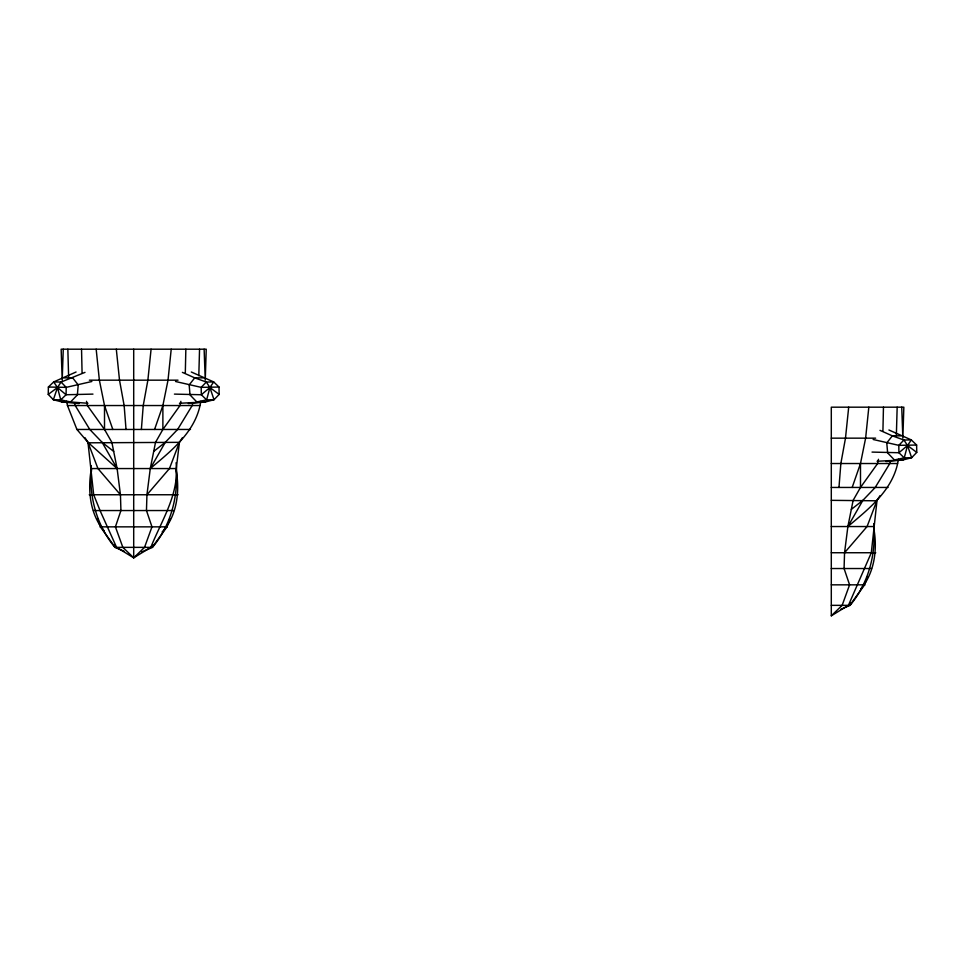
<?xml version="1.0" encoding="UTF-8"?>
<svg xmlns="http://www.w3.org/2000/svg" width="965" height="965" viewBox="0 0 965 965"><rect width="100%" height="100%" fill="white"/><g stroke="black" fill="none" stroke-linecap="round" stroke-linejoin="round"><path stroke-width="1.45" d="M176.173 468.556C178.465 496.637 170.709 525.587 152.458 547.36L141.734 551.92M873.771 528C875.967 555.611 867.909 583.958 850.069 605.345L840.684 609.337M79.082 403.575L61.857 401.935L53.377 399.739L48.25 394.42L48.383 387.037L53.69 381.923L76.078 372.007M91.446 471.463L91.518 468.556M185.316 372.792L185.847 349.197M882.927 430.776L883.457 407.182M198.802 375.747L199.55 349.197M896.364 435.203L897.161 407.182M180.865 401.319L180.009 405.541L162.88 429.461L155.522 442.344L150.275 468.556L146.945 494.756L146.463 510.545L151.975 526.854L144.533 547.36L133.701 557.818L116.584 547.36L100.046 510.545L93.689 494.756L87.972 442.344L84.944 437.664M878.476 459.304L877.619 463.526L860.49 487.446L853.132 500.34L847.885 526.54L844.556 552.74L844.073 568.53L849.586 584.838L842.143 605.345L831.299 615.803L831.299 407.182L903.843 407.182L902.866 438.158L901.732 407.182M63.268 349.197L62.194 380.174L61.157 349.197L206.233 349.197L205.256 380.174L204.122 349.197M91.205 465.649L91.108 468.556L176.281 468.556L179.418 442.344L182.445 437.664M141.373 429.461L143.242 405.541L147.874 380.174L151.083 349.197M838.971 487.446L840.853 463.526L845.485 438.158L848.693 407.182M104.208 530.955C89.842 514.236 87.453 489.665 91.422 468.556M171.215 349.197L168.019 380.174L162.88 405.541L154.569 429.461M868.826 407.182L865.629 438.158L860.49 463.526L852.179 487.446M192.903 402.731L192.18 405.541L177.62 429.461L165.268 442.344L150.275 468.556C171.939 450.245 196.317 431.295 200.804 401.319M890.514 460.715L889.79 463.526L875.219 487.446L862.879 500.34L847.885 526.54C869.549 508.241 893.928 489.279 898.415 459.304M162.132 531.98C177.174 515.913 179.985 491.016 176.088 470.015M860.792 588.94C874.736 572.631 877.631 548.651 873.699 528M167.524 525.491L169.961 518.7M865.123 583.475L867.571 576.684M153.399 544.863L152.156 547.36L167.029 526.854M851.009 602.86L849.767 605.345L864.64 584.838M880.056 495.648L876.654 500.799L831.299 500.34M146.945 494.756L169.466 468.556L179.418 442.344L88.346 442.814L76.923 429.461L67.466 405.541L66.585 401.319M844.556 552.74L867.077 526.54L877.028 500.34L871.311 552.74L848.416 605.345L831.299 615.803M191.311 372.007L213.699 381.923L219.007 387.037L219.139 394.42L214.013 399.739L205.533 401.935L188.308 403.575M888.922 429.992L911.31 439.907L916.617 445.034L916.75 452.404L911.623 457.724L903.144 459.919L885.918 461.56M153.712 451.415L165.268 442.344M851.323 509.399L862.879 500.34M48.25 394.42L57.478 387.532L61.072 382.044L85.004 372.369M86.524 401.319L87.381 405.541L104.51 429.461L111.868 442.344L117.115 468.556L120.444 494.756L120.927 510.545L115.414 526.854L122.857 547.36L133.701 557.818L150.805 547.36C161.806 519.906 179.635 493.754 176.088 462.73M91.856 381.501L66.199 387.363L48.383 387.037M179.454 403.286L205.533 401.935M877.064 461.27L903.144 459.919M219.007 387.037L201.19 387.363L175.534 381.501M916.617 445.034L898.801 445.348L873.144 439.485M92.966 394.106L66.066 394.745L57.478 387.532L53.69 381.923L61.072 382.044L66.199 387.363L66.066 394.745L60.759 399.872L53.377 399.739L57.478 387.532L60.759 399.872L70.578 401.959L87.936 403.286M203.446 377.846L194.725 377.858L182.385 372.369M901.057 435.83L892.336 435.854L879.996 430.354M89.371 380.174L178.018 380.174M67.466 405.541L199.924 405.541M76.923 429.461L190.479 429.461M831.299 438.158L875.629 438.158M831.299 463.526L897.534 463.526M831.299 487.446L888.077 487.446M89.25 494.756L178.139 494.756M93.484 510.545L173.905 510.545M831.299 526.54L873.892 526.54L873.795 523.633M100.034 526.854L167.355 526.854M91.217 468.556C88.925 496.637 96.681 525.587 114.931 547.36L152.458 547.36M831.299 552.74L875.75 552.74M831.299 568.53L871.516 568.53M831.299 584.838L864.966 584.838M831.299 605.345L850.069 605.345M63.943 377.846L72.665 377.858L78.225 384.939L77.369 394.926L70.578 401.959L61.857 401.935M174.424 394.106L201.323 394.745L209.912 387.532L213.699 381.923L206.317 382.044L194.725 377.858L189.164 384.939L190.021 394.926L196.812 401.959L206.631 399.872L214.013 399.739L209.912 387.532L206.317 382.044L201.19 387.363L201.323 394.745L206.631 399.872L209.912 387.532L219.139 394.42M872.034 452.09L898.934 452.73L907.522 445.516L911.31 439.907L903.928 440.028L892.336 435.854L886.775 442.923L887.631 452.911L894.422 459.943L904.241 457.856L911.623 457.724L907.522 445.516L903.928 440.028L898.801 445.348L898.934 452.73L904.241 457.856L907.522 445.516L916.75 452.404M114.931 547.36L124.316 551.353M74.486 402.731L75.21 405.541L89.781 429.461L102.121 442.344L113.677 451.415M120.444 494.756L97.923 468.556L87.972 442.344L117.115 468.556L102.121 442.344M100.36 526.854L115.233 547.36L113.991 544.863M97.429 518.7L99.877 525.491M96.174 349.197L99.371 380.174L104.51 405.541L112.821 429.461M116.307 349.197L119.515 380.174L124.147 405.541L126.029 429.461M67.84 349.197L68.636 377.219M81.542 349.197L82.073 372.792M860.49 463.526L860.49 487.446M162.88 405.541L162.88 429.461M133.701 349.197L133.701 557.818M104.51 405.541L104.51 429.461"/></g></svg>
